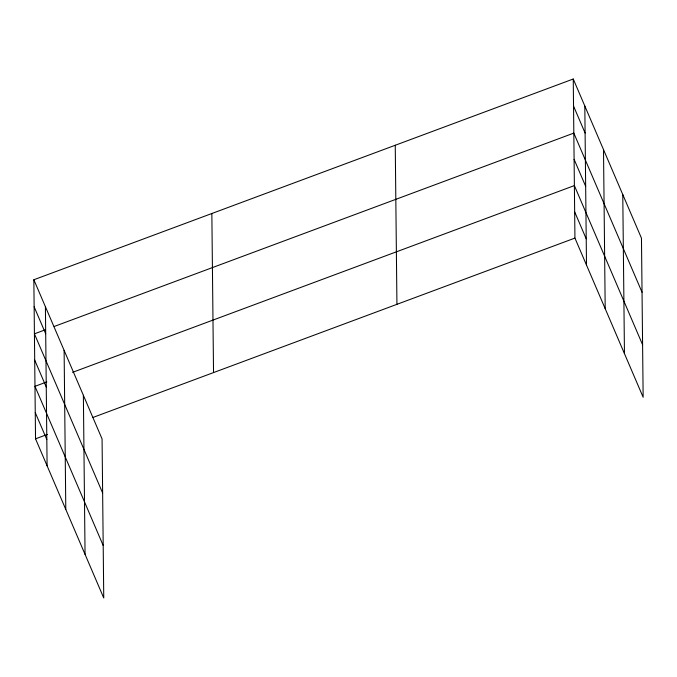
<?xml version="1.0" encoding="UTF-8"?>
<svg xmlns="http://www.w3.org/2000/svg" width="677" height="677" viewBox="0 0 677 677"><rect width="100%" height="100%" fill="white"/><g stroke="black" fill="none" stroke-linecap="round" stroke-linejoin="round"><path stroke-width="1.02" d="M33.85 279.753L102.066 438.916L103.75 597.986L35.534 438.823L33.85 279.753L573.25 79.014L641.466 238.177L643.15 397.247L574.934 238.084L573.25 79.014M45.3 329.792L34.425 333.837L102.642 493M54.202 326.475L573.817 133.098L642.041 292.261M46.848 381.913L34.976 386.33L103.192 545.493M72.557 372.35L574.375 185.591L642.591 344.754M35.534 438.823L47.398 434.406M92.893 417.481L574.934 238.084M573.537 106.052L585.097 133.03M574.096 159.34L585.664 186.319M574.655 211.833L586.214 238.812M34.138 306.799L45.697 333.778M34.705 360.088L46.264 387.066M35.255 412.581L46.823 439.559M622.772 194.553L624.456 353.622M603.503 149.609L605.196 308.678M584.81 105.993L586.494 265.062M395.25 145.259L396.934 304.328M211.85 213.509L213.534 372.578M83.373 395.3L85.057 554.361M64.112 350.356L65.796 509.426M45.41 306.732L47.094 465.801"/></g></svg>
